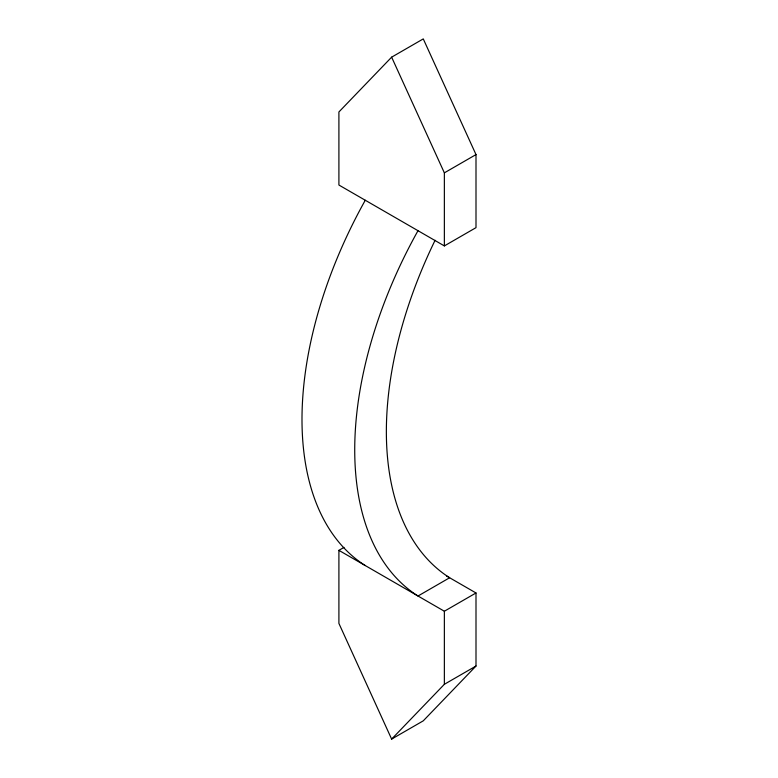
<?xml version="1.0" encoding="UTF-8"?>
<svg xmlns="http://www.w3.org/2000/svg" width="778" height="778" viewBox="0 0 778 778"><rect width="100%" height="100%" fill="white"/><g stroke="black" fill="none" stroke-linecap="round" stroke-linejoin="round"><path stroke-width="1.17" d="M391.635 57.164L338.907 111.964L338.907 185.028L444.364 245.916L476 227.653L476 154.589L423.271 38.9L391.635 57.164L444.364 172.852L444.364 245.916M344.012 547.401L338.907 550.347L338.907 623.411L391.635 739.1L444.364 684.3L476 666.036L476 592.972L446.533 575.963M476 666.036L423.271 720.836L391.635 739.1M444.364 172.852L476 154.589M338.907 550.347L444.364 611.236L476 592.972M444.364 611.236L444.364 684.3M435.096 240.266A324.387 187.284 -60 0 0 449.635 577.753L418 596.016A324.387 187.284 -60 0 1 418 230.696M365.271 565.577A324.387 187.284 -60 0 1 365.271 200.247"/></g></svg>
